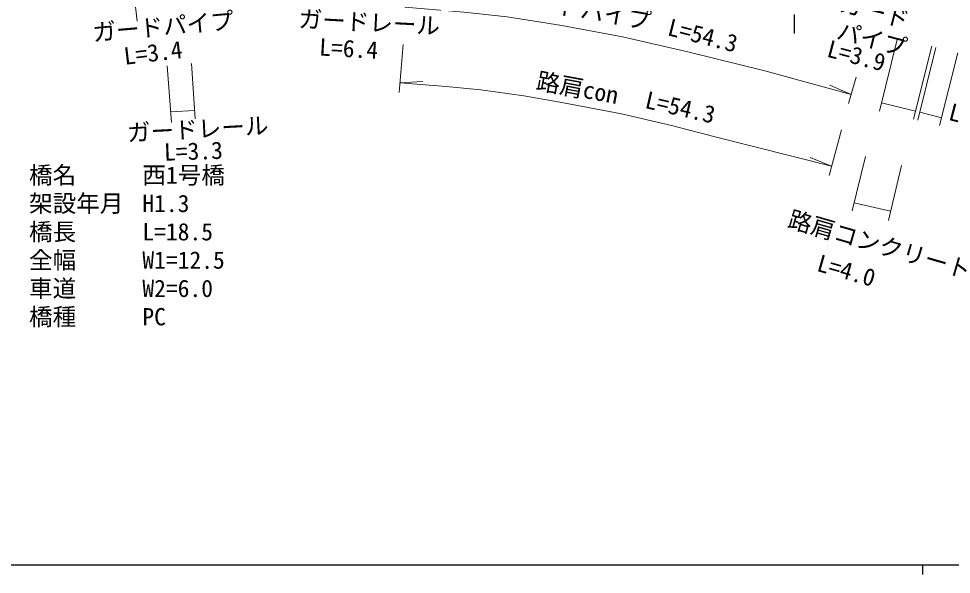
# Model space of a CAD drawing. Units: millimetres at full size, sheet at 1:1000; details may follow other scales. Extents: x 40000 to 680000, y 20000 to 380000.
# Drawn here: x 172287 to 271055, y 204000 to 262857 of the extents above; entities that cross this region are included whole.
import ezdxf
from ezdxf.enums import TextEntityAlignment as Align

# ---------------------------------------------------------------- set-up
doc = ezdxf.new("R2010")
doc.units = ezdxf.units.MM
doc.header["$LTSCALE"] = 1000
for name, color, linetype, lineweight in [('M-STR-HTXT', 7, 'Continuous', 13), ('M-STR-STRC', 7, 'Continuous', 25), ('M-TTL-BAND', 7, 'Continuous', 25)]:
    doc.layers.add(name, color=color, linetype=linetype, lineweight=lineweight)
doc.styles.add('ＭＳ ゴシック', font='')
doc.styles.get('ＭＳ ゴシック').set_extended_font_data('MS Gothic')

msp = doc.modelspace()

# ---------------------------------------------------------------- linework, layer by layer
at = {"layer": 'M-STR-HTXT'}
for p, q in [((183971, 270624), (184834, 262586)), ((263441, 253069), (265360, 260792)), ((212989, 260102), (212565, 255018)), ((267053, 252205), (268972, 259928)), ((267498, 252091), (269417, 259813)), ((269812, 251530), (271732, 259252)), ((188012, 257853), (188473, 251866)), ((190970, 252238), (190602, 258113)), ((212653, 256069), (215104, 256207)), ((260170, 253862), (260984, 256662)), ((260450, 254827), (258197, 255801)), ((263658, 253942), (267262, 253046)), ((188387, 252984), (190913, 253142)), ((267707, 252935), (270019, 252361)), ((258116, 246248), (259411, 251076)), ((258380, 247232), (256106, 248157)), ((261970, 248254), (260560, 242519)), ((264399, 241494), (265765, 247317)), ((260768, 243364), (264625, 242459))]:
    msp.add_line(p, q, dxfattribs=at)
for points in [[(260450, 254827), (251311, 257340), (243157, 259359), (236230, 260939), (229812, 262124), (224025, 263060), (219445, 263534), (213193, 264090)], [(258380, 247232), (245886, 250383), (241404, 251532), (236128, 252786), (229991, 253946), (225771, 254694), (221243, 255302), (217576, 255658), (212653, 256069)]]:
    msp.add_lwpolyline(points, dxfattribs=at)
at = {"layer": 'M-STR-STRC'}
msp.add_line((254404, 263301), (254404, 261301), dxfattribs=at)
at = {"layer": 'M-TTL-BAND'}
for p, q in [((40000, 205000), (579000, 205000)), ((268000, 205000), (268000, 204000))]:
    msp.add_line(p, q, dxfattribs=at)

# ---------------------------------------------------------------- texts
at = {"layer": 'M-STR-HTXT', "style": 'ＭＳ ゴシック'}
for s, rotation, p in [('ガードパイプ', 349.958, (224189, 263752)), ('ガード', 345.458, (258930, 263168)), ('ガードパイプ', 5.055, (180242, 259919)), ('ガードレール', 357.02, (201854, 261396)), ('L=54.3', 345.645, (240757, 260589)), ('パイプ', 345.458, (258653, 260214)), ('L=6.4', 356.703, (204046, 258409)), ('L=3.4', 6.829, (183599, 257420)), ('L=3.9', 345.16, (257624, 258321)), ('路肩con', 349.328, (226901, 254887)), ('L=54.3', 347.086, (238384, 252876)), ('L=2.3', 345.237, (270511, 251631)), ('ガードレール', 3.111, (183837, 249300)), ('L=3.3', 1.966, (187727, 247255)), ('路肩コンクリート', 343.845, (253457, 240303)), ('L=4.0', 344, (256545, 235636))]:
    msp.add_text(s, height=1833, rotation=rotation, dxfattribs=at).set_placement(p, align=Align.BOTTOM_LEFT)
for s, p in [('橋名', (173385, 244821)), ('西1号橋', (185385, 244821)), ('架設年月', (173385, 241821)), ('H1.3', (185385, 241821)), ('橋長', (173385, 238821)), ('L=18.5', (185385, 238821)), ('全幅', (173385, 235821)), ('W1=12.5', (185385, 235821)), ('車道', (173385, 232821)), ('W2=6.0', (185385, 232821)), ('橋種', (173385, 229821)), ('PC', (185385, 229821))]:
    msp.add_text(s, height=1833, dxfattribs=at).set_placement(p, align=Align.BOTTOM_LEFT)

doc.saveas('drawing.dxf')
